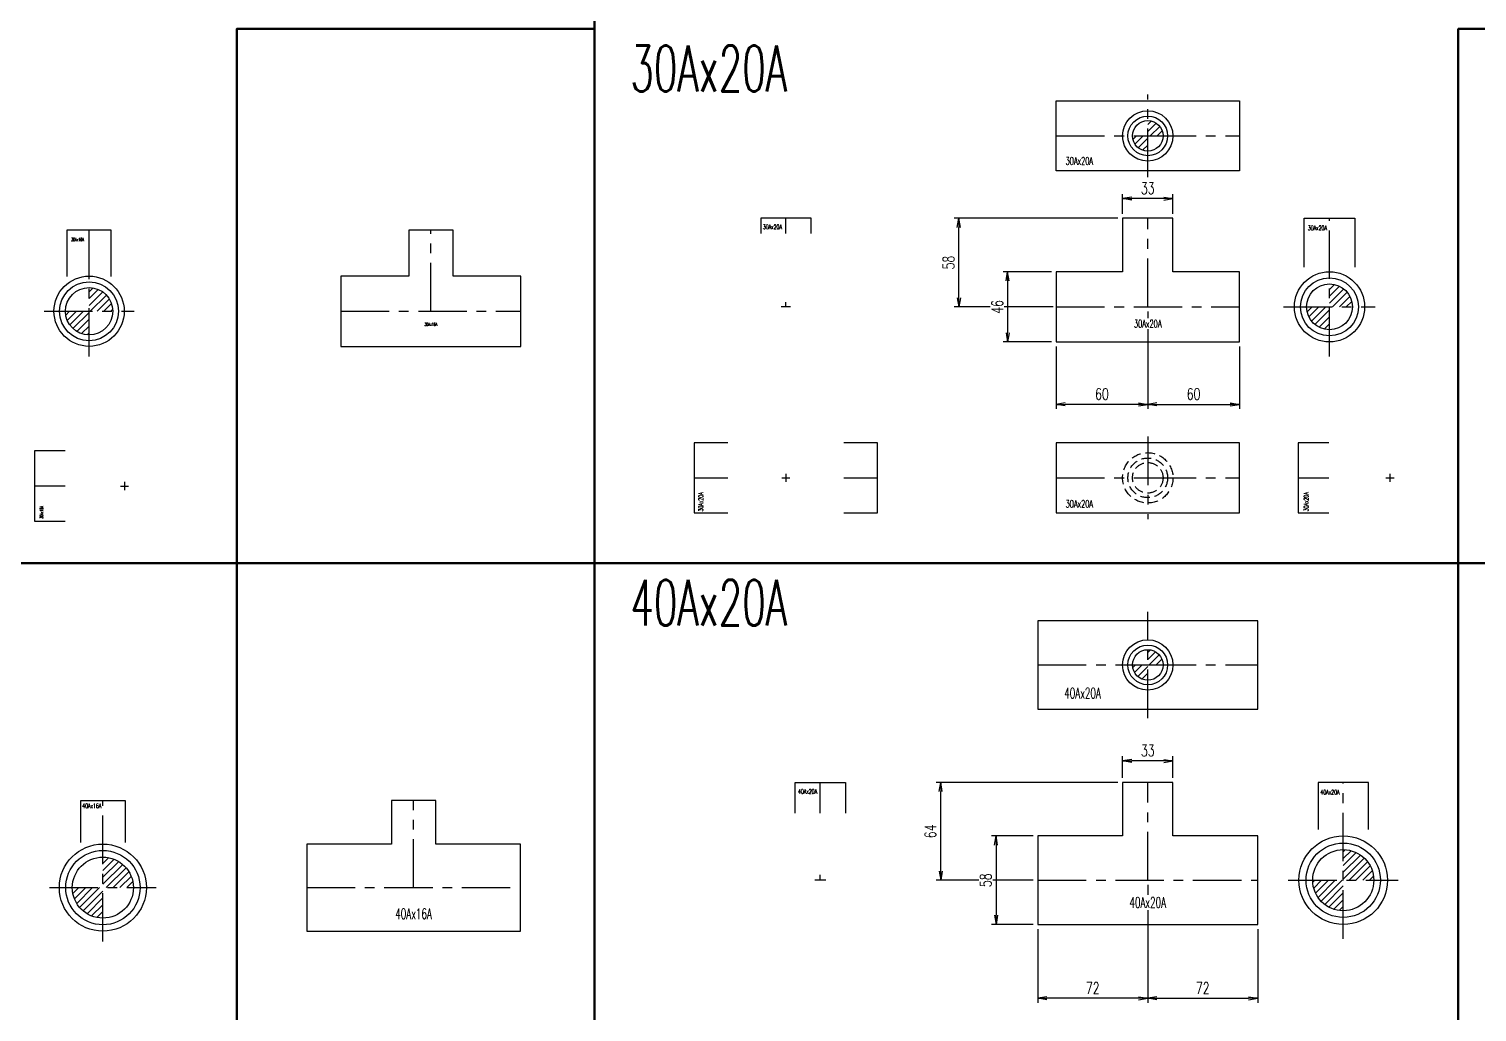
# Model space of a CAD drawing. Header units: millimetres. Extents: x 1711 to 90196, y -23291 to 8516.
# Drawn here: x 25519 to 26467, y -396 to 248 of the extents above; entities that cross this region are included whole.
import ezdxf

# ---------------------------------------------------------------- set-up
doc = ezdxf.new("R2010")
doc.units = ezdxf.units.MM
doc.header["$PDMODE"] = 35
doc.linetypes.add('CENTER', pattern=[50.8, 31.75, -6.35, 6.35, -6.35])
doc.linetypes.add('HIDDEN', pattern=[9.525, 6.35, -3.175])
doc.layers.add('line', color=153, linetype='Continuous', lineweight=50)
for name, color, linetype in [('寸法', 2, 'Continuous'), ('配管-CVP', 4, 'Continuous'), ('＃配管（PVC)', 21, 'Continuous')]:
    doc.layers.add(name, color=color, linetype=linetype)
doc.styles.add('kpk', font='romans.shx', dxfattribs={"width": 0.7, "bigfont": 'extfont2.shx'})
doc.styles.get("Standard").update_dxf_attribs({"font": 'romans.shx', "bigfont": 'extfont.shx'})
doc.dimstyles.new('KPK-3', dxfattribs={"dimscale": 3, "dimtxt": 2.5, "dimasz": 2, "dimexe": 1, "dimexo": 1, "dimgap": 1, "dimtad": 3, "dimdec": 1, "dimdsep": 46, "dimtxsty": 'kpk', "dimblk": 'OPEN', "dimcen": 2.5, "dimclrd": 2, "dimclre": 2, "dimclrt": 4, "dimadec": 1, "dimazin": 2, "dimtfac": 1, "dimtdec": 1, "dimtmove": 0, "dimatfit": 2, "dimldrblk": 'OPEN', "dimfxl": 0, "dimlwd": -1, "dimlwe": -1, "dimarcsym": 0})

# ---------------------------------------------------------------- blocks, each defined once
blk = doc.blocks.new('_Open')
at = {"color": 0, "linetype": 'ByBlock', "lineweight": -2}
for p, q in [((-1, 0.17), (0, 0)), ((-1, -0.17), (0, 0)), ((0, 0), (-1, 0))]:
    blk.add_line(p, q, dxfattribs=at)
blk = doc.blocks.new('*D2810')
at = {"layer": 'Defpoints', "color": 0, "transparency": 16777216}
for p in [(26251.32, 65.52), (26191.32, 42.52), (26191.32, 1.65)]:
    blk.add_point(p, dxfattribs=at)
at = {"layer": '寸法', "color": 2, "transparency": 16777216}
for p, q in [((26251.32, 62.52), (26251.32, -1.35)), ((26191.32, 39.52), (26191.32, -1.35)), ((26245.32, 1.65), (26197.32, 1.65))]:
    blk.add_line(p, q, dxfattribs=at)
at = {"layer": '寸法', "color": 2, "transparency": 16777216, "xscale": 6, "yscale": 6, "zscale": 6, "rotation": 180}
blk.add_blockref('_Open', (26191.32, 1.65), dxfattribs=at)
at = {"layer": '寸法', "color": 2, "transparency": 16777216, "xscale": 6, "yscale": 6, "zscale": 6}
blk.add_blockref('_Open', (26251.32, 1.65), dxfattribs=at)
at = {"layer": '寸法', "color": 4, "transparency": 16777216, "insert": (26221.32, 8.4), "char_height": 7.5, "attachment_point": 5, "style": 'kpk', "bg_fill": 3, "box_fill_scale": 1.1, "bg_fill_color": 256, "bg_fill_true_color": 13158600, "bg_fill_transparency": 0}
blk.add_mtext('60', dxfattribs=at)
blk = doc.blocks.new('*D2811')
at = {"layer": 'Defpoints', "color": 0, "transparency": 16777216}
for p in [(26251.32, 65.52), (26311.32, 42.52), (26311.32, 1.65)]:
    blk.add_point(p, dxfattribs=at)
at = {"layer": '寸法', "color": 2, "transparency": 16777216}
for p, q in [((26251.32, 62.52), (26251.32, -1.35)), ((26311.32, 39.52), (26311.32, -1.35)), ((26257.32, 1.65), (26305.32, 1.65))]:
    blk.add_line(p, q, dxfattribs=at)
at = {"layer": '寸法', "color": 2, "transparency": 16777216, "xscale": 6, "yscale": 6, "zscale": 6, "rotation": 180}
blk.add_blockref('_Open', (26251.32, 1.65), dxfattribs=at)
at = {"layer": '寸法', "color": 2, "transparency": 16777216, "xscale": 6, "yscale": 6, "zscale": 6}
blk.add_blockref('_Open', (26311.32, 1.65), dxfattribs=at)
at = {"layer": '寸法', "color": 4, "transparency": 16777216, "insert": (26281.32, 8.4), "char_height": 7.5, "attachment_point": 5, "style": 'kpk', "bg_fill": 3, "box_fill_scale": 1.1, "bg_fill_color": 256, "bg_fill_true_color": 13158600, "bg_fill_transparency": 0}
blk.add_mtext('60', dxfattribs=at)
blk = doc.blocks.new('*D2812')
at = {"layer": 'Defpoints', "color": 0, "transparency": 16777216}
for p in [(26127.63, 123.52), (26234.82, 123.52), (26192.32, 65.52)]:
    blk.add_point(p, dxfattribs=at)
at = {"layer": '寸法', "color": 2, "transparency": 16777216}
for p, q in [((26231.82, 123.52), (26124.63, 123.52)), ((26127.63, 71.52), (26127.63, 117.52)), ((26189.32, 65.52), (26124.63, 65.52))]:
    blk.add_line(p, q, dxfattribs=at)
at = {"layer": '寸法', "color": 2, "transparency": 16777216, "xscale": 6, "yscale": 6, "zscale": 6}
for p, rotation in [((26127.63, 123.52), 90), ((26127.63, 65.52), 270)]:
    blk.add_blockref('_Open', p, dxfattribs=dict(at, rotation=rotation))
at = {"layer": '寸法', "color": 4, "transparency": 16777216, "insert": (26120.88, 94.52), "char_height": 7.5, "attachment_point": 5, "rotation": 90, "style": 'kpk', "bg_fill": 3, "box_fill_scale": 1.1, "bg_fill_color": 256, "bg_fill_true_color": 13158600, "bg_fill_transparency": 0}
blk.add_mtext('58', dxfattribs=at)
blk = doc.blocks.new('*D2813')
at = {"layer": 'Defpoints', "color": 0, "transparency": 16777216}
for p in [(26251.32, -310.05), (26179.32, -339.05), (26179.32, -387.41)]:
    blk.add_point(p, dxfattribs=at)
at = {"layer": '寸法', "color": 2, "transparency": 16777216}
for p, q in [((26251.32, -313.05), (26251.32, -390.41)), ((26179.32, -342.05), (26179.32, -390.41)), ((26245.32, -387.41), (26185.32, -387.41))]:
    blk.add_line(p, q, dxfattribs=at)
at = {"layer": '寸法', "color": 2, "transparency": 16777216, "xscale": 6, "yscale": 6, "zscale": 6, "rotation": 180}
blk.add_blockref('_Open', (26179.32, -387.41), dxfattribs=at)
at = {"layer": '寸法', "color": 2, "transparency": 16777216, "xscale": 6, "yscale": 6, "zscale": 6}
blk.add_blockref('_Open', (26251.32, -387.41), dxfattribs=at)
at = {"layer": '寸法', "color": 4, "transparency": 16777216, "insert": (26215.32, -380.66), "char_height": 7.5, "attachment_point": 5, "style": 'kpk', "bg_fill": 3, "box_fill_scale": 1.1, "bg_fill_color": 256, "bg_fill_true_color": 13158600, "bg_fill_transparency": 0}
blk.add_mtext('72', dxfattribs=at)
blk = doc.blocks.new('*D2814')
at = {"layer": 'Defpoints', "color": 0, "transparency": 16777216}
for p in [(26251.32, -310.05), (26323.32, -339.05), (26323.32, -387.41)]:
    blk.add_point(p, dxfattribs=at)
at = {"layer": '寸法', "color": 2, "transparency": 16777216}
for p, q in [((26251.32, -313.05), (26251.32, -390.41)), ((26323.32, -342.05), (26323.32, -390.41)), ((26257.32, -387.41), (26317.32, -387.41))]:
    blk.add_line(p, q, dxfattribs=at)
at = {"layer": '寸法', "color": 2, "transparency": 16777216, "xscale": 6, "yscale": 6, "zscale": 6, "rotation": 180}
blk.add_blockref('_Open', (26251.32, -387.41), dxfattribs=at)
at = {"layer": '寸法', "color": 2, "transparency": 16777216, "xscale": 6, "yscale": 6, "zscale": 6}
blk.add_blockref('_Open', (26323.32, -387.41), dxfattribs=at)
at = {"layer": '寸法', "color": 4, "transparency": 16777216, "insert": (26287.32, -380.66), "char_height": 7.5, "attachment_point": 5, "style": 'kpk', "bg_fill": 3, "box_fill_scale": 1.1, "bg_fill_color": 256, "bg_fill_true_color": 13158600, "bg_fill_transparency": 0}
blk.add_mtext('72', dxfattribs=at)
blk = doc.blocks.new('*D2815')
at = {"layer": 'Defpoints', "color": 0, "transparency": 16777216}
for p in [(26115.76, -246.05), (26234.82, -246.05), (26179.32, -310.05)]:
    blk.add_point(p, dxfattribs=at)
at = {"layer": '寸法', "color": 2, "transparency": 16777216}
for p, q in [((26231.82, -246.05), (26112.76, -246.05)), ((26115.76, -304.05), (26115.76, -252.05)), ((26176.32, -310.05), (26112.76, -310.05))]:
    blk.add_line(p, q, dxfattribs=at)
at = {"layer": '寸法', "color": 2, "transparency": 16777216, "xscale": 6, "yscale": 6, "zscale": 6}
for p, rotation in [((26115.76, -246.05), 90), ((26115.76, -310.05), 270)]:
    blk.add_blockref('_Open', p, dxfattribs=dict(at, rotation=rotation))
at = {"layer": '寸法', "color": 4, "transparency": 16777216, "insert": (26109.01, -278.05), "char_height": 7.5, "attachment_point": 5, "rotation": 90, "style": 'kpk', "bg_fill": 3, "box_fill_scale": 1.1, "bg_fill_color": 256, "bg_fill_true_color": 13158600, "bg_fill_transparency": 0}
blk.add_mtext('64', dxfattribs=at)
blk = doc.blocks.new('30Ax20A-RT-上面')
at = {"layer": '＃配管（PVC)', "linetype": 'ByBlock'}
h = blk.add_hatch(dxfattribs=at)
h.set_pattern_fill('ANSI31', color=252, style=0)
h.set_pattern_definition([(45, (-25627.7957, -156.493), (-2.24506403, 2.24506403), [])])
h.paths.add_polyline_path([(10, 0, 0.414214), (0, 10), (0, 0)])
h.paths.add_polyline_path([(-10, 0, 0.414214), (0, -10), (0, 0)])
at = {"layer": '＃配管（PVC)', "color": 2, "linetype": 'CENTER'}
blk.add_line((0, -27), (0, 27), dxfattribs=at)
at = {"layer": '＃配管（PVC)', "color": 0, "linetype": 'ByBlock'}
blk.add_lwpolyline([(-60, -23), (-60, 23), (60, 23), (60, -23)], close=True, dxfattribs=at)
at = {"layer": '＃配管（PVC)', "color": 2, "linetype": 'CENTER'}
blk.add_lwpolyline([(-60, 0), (0, 0), (60, 0)], dxfattribs=at)
at = {"layer": '＃配管（PVC)', "color": 0, "linetype": 'ByBlock'}
for radius in [16.5, 13, 10]:
    blk.add_circle((0, 0), radius, dxfattribs=at)
at = {"layer": 'Defpoints', "color": 6, "linetype": 'ByBlock', "insert": (-44.82, -16.39), "char_height": 5, "attachment_point": 5, "style": 'kpk', "bg_fill": 3, "box_fill_scale": 1.2, "bg_fill_color": 256, "bg_fill_transparency": 0}
blk.add_mtext('{\\W0.6;30Ax20A}', dxfattribs=at)
blk = doc.blocks.new('30Ax20A-RT-側面')
at = {"layer": '＃配管（PVC)', "linetype": 'ByBlock'}
h = blk.add_hatch(dxfattribs=at)
h.set_pattern_fill('ANSI31', color=252, style=0)
h.set_pattern_definition([(45, (-25746.7957, -44.493), (-2.24506403, 2.24506403), [])])
h.paths.add_polyline_path([(0, 15), (0, 0), (15, 0, 0.414214)])
h.paths.add_polyline_path([(0, 0), (-15, 0, 0.414214), (0, -15)])
at = {"layer": '＃配管（PVC)', "color": 2, "linetype": 'CENTER'}
blk.add_line((-30, 0), (30, 0), dxfattribs=at)
at = {"layer": '＃配管（PVC)', "color": 0, "linetype": 'ByBlock'}
blk.add_lwpolyline([(-16.5, 26.02), (-16.5, 58), (16.5, 58), (16.5, 26.02)], dxfattribs=at)
for radius in [23, 19, 15]:
    blk.add_circle((0, 0), radius, dxfattribs=at)
at = {"layer": 'Defpoints', "color": 6, "linetype": 'ByBlock', "insert": (-7.89, 51.7), "char_height": 3, "attachment_point": 5, "style": 'kpk', "bg_fill": 3, "box_fill_scale": 1.2, "bg_fill_color": 256, "bg_fill_transparency": 0}
blk.add_mtext('{\\W0.6;30Ax20A}', dxfattribs=at)
at = {"layer": '＃配管（PVC)', "color": 2, "linetype": 'CENTER'}
blk.add_line((0, -32.46), (0, 58), dxfattribs=at)
blk = doc.blocks.new('*U1296')
at = {"layer": '＃配管（PVC)', "color": 2, "linetype": 'CENTER'}
for p, q in [((-2.7, 0), (2.7, 0)), ((0, 2.7), (0, -2.7))]:
    blk.add_line(p, q, dxfattribs=at)
at = {"layer": '＃配管（PVC)', "color": 0, "linetype": 'ByBlock'}
blk.add_lwpolyline([(-40, 23), (-60, 23), (-60, -23), (-40, -23)], dxfattribs=at)
at = {"layer": '＃配管（PVC)', "color": 2, "linetype": 'CENTER'}
blk.add_lwpolyline([(-60, 0), (-40, 0)], dxfattribs=at)
at = {"layer": 'Defpoints', "color": 6, "linetype": 'ByBlock', "insert": (-54.92, -15.67), "char_height": 3, "attachment_point": 5, "rotation": 90, "style": 'kpk', "bg_fill": 3, "box_fill_scale": 1.2, "bg_fill_color": 256, "bg_fill_transparency": 0}
blk.add_mtext('{\\W0.6;30Ax20A}', dxfattribs=at)
blk = doc.blocks.new('*U1293')
at = {"layer": '＃配管（PVC)', "color": 2, "linetype": 'CENTER'}
for p, q in [((-2.65, 0), (2.65, 0)), ((0, 2.65), (0, -2.65))]:
    blk.add_line(p, q, dxfattribs=at)
at = {"layer": '＃配管（PVC)', "color": 0, "linetype": 'ByBlock'}
blk.add_lwpolyline([(-39, 23), (-59, 23), (-59, -23), (-39, -23)], dxfattribs=at)
at = {"layer": '＃配管（PVC)', "color": 2, "linetype": 'CENTER'}
blk.add_lwpolyline([(-39, 0), (-59, 0)], dxfattribs=at)
at = {"layer": 'Defpoints', "color": 6, "linetype": 'ByBlock', "insert": (-54.38, -17.28), "char_height": 2, "attachment_point": 5, "rotation": 90, "style": 'kpk', "bg_fill": 3, "box_fill_scale": 1.2, "bg_fill_color": 256, "bg_fill_transparency": 0}
blk.add_mtext('{\\W0.6;30Ax16A}', dxfattribs=at)
blk = doc.blocks.new('30Ax16A-RT-側面')
at = {"layer": '＃配管（PVC)'}
h = blk.add_hatch(dxfattribs=at)
h.set_pattern_fill('ANSI31', color=252)
h.set_pattern_definition([(45, (-24934.4923, -51.3494), (-2.24506403, 2.24506403), [])])
h.paths.add_polyline_path([(15.5, 0, 0.414214), (0, 15.5), (0, 0)])
h.paths.add_polyline_path([(-15.5, 0, 0.414214), (0, -15.5), (0, 0)])
at = {"layer": '＃配管（PVC)', "color": 2, "linetype": 'CENTER'}
blk.add_line((-29.5, 0), (29.5, 0), dxfattribs=at)
at = {"layer": '＃配管（PVC)', "color": 0, "linetype": 'ByBlock'}
blk.add_lwpolyline([(14.5, 22.85), (14.5, 53), (-14.5, 53), (-14.5, 22.85)], dxfattribs=at)
for radius in [23, 19.3, 15.5]:
    blk.add_circle((0, 0), radius, dxfattribs=at)
at = {"layer": 'Defpoints', "color": 6, "linetype": 'ByBlock', "insert": (-7.58, 46.98), "char_height": 2, "attachment_point": 5, "style": 'kpk', "bg_fill": 3, "box_fill_scale": 1.2, "bg_fill_color": 256, "bg_fill_transparency": 0}
blk.add_mtext('{\\W0.6;30Ax16A}', dxfattribs=at)
at = {"layer": '＃配管（PVC)', "color": 2, "linetype": 'CENTER'}
blk.add_line((0, -29.72), (0, 53), dxfattribs=at)
blk = doc.blocks.new('30Ax16A-RT-正面')
at = {"layer": '＃配管（PVC)', "color": 2, "linetype": 'CENTER'}
for p, q in [((0, 0), (0, 53)), ((-59, 0), (59, 0))]:
    blk.add_line(p, q, dxfattribs=at)
at = {"layer": '＃配管（PVC)', "color": 0, "linetype": 'ByBlock'}
blk.add_lwpolyline([(59, -23), (59, 23), (14.5, 23), (14.5, 53), (-14.5, 53), (-14.5, 23), (-59, 23), (-59, -23)], close=True, dxfattribs=at)
at = {"layer": 'Defpoints', "color": 6, "linetype": 'ByBlock', "insert": (0, -8.55), "char_height": 2, "attachment_point": 5, "style": 'kpk', "bg_fill": 3, "box_fill_scale": 1.2, "bg_fill_color": 256, "bg_fill_transparency": 0}
blk.add_mtext('{\\W0.6;30Ax16A}', dxfattribs=at)
blk = doc.blocks.new('30Ax16A-RT')
at = {"color": 0}
blk.add_blockref('30Ax16A-RT-正面', (0, 0), dxfattribs=at)
blk = doc.blocks.new('40Ax16A-RT-正面')
at = {"layer": '＃配管（PVC)', "color": 2, "linetype": 'CENTER'}
for p, q in [((0, 0), (0, 57)), ((-70, 0), (70, 0))]:
    blk.add_line(p, q, dxfattribs=at)
at = {"layer": '＃配管（PVC)', "color": 0, "linetype": 'ByBlock'}
blk.add_lwpolyline([(70, -28.5), (70, 28.5), (14.5, 28.5), (14.5, 57), (-14.5, 57), (-14.5, 28.5), (-70, 28.5), (-70, -28.5)], close=True, dxfattribs=at)
at = {"layer": 'Defpoints', "color": 6, "linetype": 'ByBlock', "insert": (0, -17.09), "char_height": 7, "attachment_point": 5, "style": 'kpk', "bg_fill": 3, "box_fill_scale": 1.2, "bg_fill_color": 256, "bg_fill_transparency": 0}
blk.add_mtext('{\\W0.6;40Ax16A}', dxfattribs=at)
blk = doc.blocks.new('40Ax16A-RT')
at = {"color": 0}
blk.add_blockref('40Ax16A-RT-正面', (0, 0), dxfattribs=at)
blk = doc.blocks.new('40Ax16A-RT-側面')
at = {"layer": '＃配管（PVC)'}
h = blk.add_hatch(dxfattribs=at)
h.set_pattern_fill('ANSI31', color=252)
h.set_pattern_definition([(45, (-24943.4923, 314.9026), (-2.24506403, 2.24506403), [])])
h.paths.add_polyline_path([(0, 0), (20, 0, 0.414214), (0, 20)])
h.paths.add_polyline_path([(-20, 0, 0.414214), (0, -20), (0, 0)])
at = {"layer": '＃配管（PVC)', "color": 2, "linetype": 'CENTER'}
blk.add_line((-35, 0), (35, 0), dxfattribs=at)
at = {"layer": '＃配管（PVC)', "color": 0, "linetype": 'ByBlock'}
blk.add_lwpolyline([(-14.5, 29.54), (-14.5, 57), (14.5, 57), (14.5, 29.54)], dxfattribs=at)
for radius in [28.5, 24.35, 20]:
    blk.add_circle((0, 0), radius, dxfattribs=at)
at = {"layer": 'Defpoints', "color": 6, "linetype": 'ByBlock', "insert": (-7.24, 53.53), "char_height": 3, "attachment_point": 5, "style": 'kpk', "bg_fill": 3, "box_fill_scale": 1.2, "bg_fill_color": 256, "bg_fill_transparency": 0}
blk.add_mtext('{\\W0.6;40Ax16A}', dxfattribs=at)
at = {"layer": '＃配管（PVC)', "color": 2, "linetype": 'CENTER'}
blk.add_line((0, -35.39), (0, 57), dxfattribs=at)
blk = doc.blocks.new('30Ax20A-RT-下面')
at = {"layer": '＃配管（PVC)', "color": 2, "linetype": 'CENTER'}
blk.add_line((0, 27), (0, -27), dxfattribs=at)
at = {"layer": '＃配管（PVC)', "color": 0, "linetype": 'ByBlock'}
blk.add_lwpolyline([(-60, 23), (-60, -23), (60, -23), (60, 23)], close=True, dxfattribs=at)
at = {"layer": '＃配管（PVC)', "color": 2, "linetype": 'CENTER'}
blk.add_lwpolyline([(-60, 0), (0, 0), (60, 0)], dxfattribs=at)
at = {"layer": '＃配管（PVC)', "color": 252, "linetype": 'HIDDEN'}
for radius in [16.5, 13, 10]:
    blk.add_circle((0, 0), radius, dxfattribs=at)
at = {"layer": 'Defpoints', "color": 6, "linetype": 'ByBlock', "insert": (-44.82, -17.03), "char_height": 5, "attachment_point": 5, "style": 'kpk', "bg_fill": 3, "box_fill_scale": 1.2, "bg_fill_color": 256, "bg_fill_transparency": 0}
blk.add_mtext('{\\W0.6;30Ax20A}', dxfattribs=at)
blk = doc.blocks.new('*U1297')
at = {"layer": '＃配管（PVC)', "color": 2, "linetype": 'CENTER'}
for p, q in [((3, 0), (-3, 0)), ((0, 0), (0, 3))]:
    blk.add_line(p, q, dxfattribs=at)
at = {"layer": '＃配管（PVC)', "color": 0, "linetype": 'ByBlock'}
blk.add_lwpolyline([(16.5, 48), (16.5, 58), (-16.5, 58), (-16.5, 48)], dxfattribs=at)
at = {"layer": 'Defpoints', "color": 6, "linetype": 'ByBlock', "insert": (-8.81, 52.37), "char_height": 3, "attachment_point": 5, "style": 'kpk', "bg_fill": 3, "box_fill_scale": 1.2, "bg_fill_color": 256, "bg_fill_transparency": 0}
blk.add_mtext('{\\W0.6;30Ax20A}', dxfattribs=at)
at = {"layer": '＃配管（PVC)', "color": 2, "linetype": 'CENTER'}
blk.add_line((0, 48), (0, 58), dxfattribs=at)
blk = doc.blocks.new('40Ax20A-RT-上面')
at = {"layer": '＃配管（PVC)', "linetype": 'ByBlock'}
h = blk.add_hatch(dxfattribs=at)
h.set_pattern_fill('ANSI31', color=252, style=0)
h.set_pattern_definition([(45, (-25627.7957, 198.0487), (-2.24506403, 2.24506403), [])])
h.paths.add_polyline_path([(10, 0, 0.414214), (0, 10), (0, 0)])
h.paths.add_polyline_path([(-10, 0, 0.414214), (0, -10), (0, 0)])
at = {"layer": '＃配管（PVC)', "color": 2, "linetype": 'CENTER'}
blk.add_line((0, -34.8), (0, 34.8), dxfattribs=at)
blk.add_lwpolyline([(-72, 0), (0, 0), (72, 0)], dxfattribs=at)
at = {"layer": '＃配管（PVC)', "color": 0, "linetype": 'ByBlock'}
for radius in [16.5, 13, 10]:
    blk.add_circle((0, 0), radius, dxfattribs=at)
at = {"layer": 'Defpoints', "color": 6, "linetype": 'ByBlock', "insert": (-42.71, -18.46), "char_height": 7, "attachment_point": 5, "style": 'kpk', "bg_fill": 3, "box_fill_scale": 1.2, "bg_fill_color": 256, "bg_fill_transparency": 0}
blk.add_mtext('{\\W0.6;40Ax20A}', dxfattribs=at)
at = {"layer": '＃配管（PVC)', "color": 0, "linetype": 'ByBlock'}
blk.add_lwpolyline([(-72, -29), (72, -29), (72, 29), (-72, 29)], close=True, dxfattribs=at)
blk = doc.blocks.new('30Ax20A-RT-正面')
at = {"layer": '＃配管（PVC)', "color": 2, "linetype": 'CENTER'}
for p, q in [((0, 0), (0, 58)), ((-60, 0), (60, 0))]:
    blk.add_line(p, q, dxfattribs=at)
at = {"layer": '＃配管（PVC)', "color": 0, "linetype": 'ByBlock'}
blk.add_lwpolyline([(60, -23), (60, 23), (16.5, 23), (16.5, 58), (-16.5, 58), (-16.5, 23), (-60, 23), (-60, -23)], close=True, dxfattribs=at)
at = {"layer": 'Defpoints', "color": 6, "linetype": 'ByBlock', "insert": (0, -11.05), "char_height": 5, "attachment_point": 5, "style": 'kpk', "bg_fill": 3, "box_fill_scale": 1.2, "bg_fill_color": 256, "bg_fill_transparency": 0}
blk.add_mtext('{\\W0.6;30Ax20A}', dxfattribs=at)
blk = doc.blocks.new('*U1298')
at = {"layer": '＃配管（PVC)', "color": 2, "linetype": 'CENTER'}
for p, q in [((-2.7, 0), (2.7, 0)), ((0, 2.7), (0, -2.7))]:
    blk.add_line(p, q, dxfattribs=at)
at = {"layer": '＃配管（PVC)', "color": 0, "linetype": 'ByBlock'}
for points in [[(-38, 23), (-60, 23), (-60, -23), (-38, -23)], [(38, -23), (60, -23), (60, 23), (38, 23)]]:
    blk.add_lwpolyline(points, dxfattribs=at)
at = {"layer": '＃配管（PVC)', "color": 2, "linetype": 'CENTER'}
for points in [[(-60, 0), (-38, 0)], [(38, 0), (60, 0)]]:
    blk.add_lwpolyline(points, dxfattribs=at)
at = {"layer": 'Defpoints', "color": 6, "linetype": 'ByBlock', "insert": (-55.75, -15.75), "char_height": 3, "attachment_point": 5, "rotation": 90, "style": 'kpk', "bg_fill": 3, "box_fill_scale": 1.2, "bg_fill_color": 256, "bg_fill_transparency": 0}
blk.add_mtext('{\\W0.6;30Ax20A}', dxfattribs=at)
blk = doc.blocks.new('40Ax20A-RT-正面')
at = {"layer": '＃配管（PVC)', "color": 2, "linetype": 'CENTER'}
for p, q in [((0, 0), (0, 64)), ((-72, 0), (72, 0))]:
    blk.add_line(p, q, dxfattribs=at)
at = {"layer": '＃配管（PVC)', "color": 0, "linetype": 'ByBlock'}
blk.add_lwpolyline([(72, -29), (72, 29), (16.5, 29), (16.5, 64), (-16.5, 64), (-16.5, 29), (-72, 29), (-72, -29)], close=True, dxfattribs=at)
at = {"layer": 'Defpoints', "color": 6, "linetype": 'ByBlock', "insert": (0, -14.55), "char_height": 7, "attachment_point": 5, "style": 'kpk', "bg_fill": 3, "box_fill_scale": 1.2, "bg_fill_color": 256, "bg_fill_transparency": 0}
blk.add_mtext('{\\W0.6;40Ax20A}', dxfattribs=at)
blk = doc.blocks.new('40Ax20A-RT-側面')
at = {"layer": '＃配管（PVC)'}
h = blk.add_hatch(dxfattribs=at)
h.set_pattern_fill('ANSI31', color=252)
h.set_pattern_definition([(45, (-25755.7957, 310.0487), (-2.24506403, 2.24506403), [])])
h.paths.add_polyline_path([(20, 0, 0.414214), (0, 20), (0, 0)])
h.paths.add_polyline_path([(0, 0), (-20, 0, 0.414214), (0, -20)])
at = {"layer": '＃配管（PVC)', "color": 2, "linetype": 'CENTER'}
blk.add_line((-36, 0), (36, 0), dxfattribs=at)
at = {"layer": '＃配管（PVC)', "color": 0, "linetype": 'ByBlock'}
blk.add_lwpolyline([(16.5, 33.24), (16.5, 64), (-16.5, 64), (-16.5, 33.24)], dxfattribs=at)
for radius in [29, 24.35, 20]:
    blk.add_circle((0, 0), radius, dxfattribs=at)
at = {"layer": 'Defpoints', "color": 6, "linetype": 'ByBlock', "insert": (-8.66, 57.64), "char_height": 3, "attachment_point": 5, "style": 'kpk', "bg_fill": 3, "box_fill_scale": 1.2, "bg_fill_color": 256, "bg_fill_transparency": 0}
blk.add_mtext('{\\W0.6;40Ax20A}', dxfattribs=at)
at = {"layer": '＃配管（PVC)', "color": 2, "linetype": 'CENTER'}
blk.add_line((0, -38.34), (0, 64), dxfattribs=at)
blk = doc.blocks.new('*U1306')
at = {"layer": '＃配管（PVC)', "color": 2, "linetype": 'CENTER'}
for p, q in [((3.6, 0), (-3.6, 0)), ((0, 0), (0, 3.6))]:
    blk.add_line(p, q, dxfattribs=at)
at = {"layer": '＃配管（PVC)', "color": 0, "linetype": 'ByBlock'}
blk.add_lwpolyline([(-16.5, 44), (-16.5, 64), (16.5, 64), (16.5, 44)], dxfattribs=at)
at = {"layer": 'Defpoints', "color": 6, "linetype": 'ByBlock', "insert": (-8.28, 58.17), "char_height": 3, "attachment_point": 5, "style": 'kpk', "bg_fill": 3, "box_fill_scale": 1.2, "bg_fill_color": 256, "bg_fill_transparency": 0}
blk.add_mtext('{\\W0.6;40Ax20A}', dxfattribs=at)
at = {"layer": '＃配管（PVC)', "color": 2, "linetype": 'CENTER'}
blk.add_line((0, 44), (0, 64), dxfattribs=at)
blk = doc.blocks.new('A$C6aa1e4fd')
at = {"layer": 'line'}
for p, q in [((4271.72, -100), (4271.72, -8135.92)), ((60, -1710), (17081.22, -1710))]:
    blk.add_line(p, q, dxfattribs=at)
for points in [[(4271.72, -1360), (4037.52, -1360), (4037.52, -1710), (4271.72, -1710)], [(5071.72, -1360), (4837.52, -1360), (4837.52, -1710), (5071.72, -1710)], [(4271.72, -1710), (4037.52, -1710), (4037.52, -2110), (4271.72, -2110)], [(5071.72, -1710), (4837.52, -1710), (4837.52, -2110), (5071.72, -2110)]]:
    blk.add_lwpolyline(points, close=True, dxfattribs=at)
at = {"layer": 'line', "char_height": 30, "attachment_point": 4}
for s, insert in [('{\\W0.6;30Ax20A}', (4295.27, -1385.88)), ('{\\W0.6;40Ax20A}', (4295.27, -1735.88))]:
    blk.add_mtext(s, dxfattribs=dict(at, insert=insert))
blk = doc.blocks.new('*D3227')
at = {"layer": 'Defpoints', "color": 0, "linetype": 'ByBlock', "transparency": 16777216}
for p in [(26191.32, 88.52), (26159.53, 42.52), (26191.32, 42.52)]:
    blk.add_point(p, dxfattribs=at)
at = {"layer": '寸法', "color": 2, "transparency": 16777216}
for p, q in [((26188.32, 88.52), (26156.53, 88.52)), ((26159.53, 82.52), (26159.53, 48.52)), ((26188.32, 42.52), (26156.53, 42.52))]:
    blk.add_line(p, q, dxfattribs=at)
at = {"layer": '寸法', "color": 2, "linetype": 'ByBlock', "transparency": 16777216, "xscale": 6, "yscale": 6, "zscale": 6}
for p, rotation in [((26159.53, 88.52), 90), ((26159.53, 42.52), 270)]:
    blk.add_blockref('_Open', p, dxfattribs=dict(at, rotation=rotation))
at = {"layer": '寸法', "color": 4, "linetype": 'ByBlock', "transparency": 16777216, "insert": (26152.78, 65.52), "char_height": 7.5, "attachment_point": 5, "rotation": 90, "style": 'kpk', "bg_fill": 3, "box_fill_scale": 1.1, "bg_fill_color": 256, "bg_fill_true_color": 13158600, "bg_fill_transparency": 0}
blk.add_mtext('46', dxfattribs=at)
blk = doc.blocks.new('*D3228')
at = {"layer": 'Defpoints', "color": 0, "linetype": 'ByBlock', "transparency": 16777216}
for p in [(26234.82, 136.42), (26234.82, 123.52), (26267.82, 123.52)]:
    blk.add_point(p, dxfattribs=at)
at = {"layer": '寸法', "color": 2, "transparency": 16777216}
for p, q in [((26234.82, 126.52), (26234.82, 139.42)), ((26261.82, 136.42), (26240.82, 136.42)), ((26267.82, 126.52), (26267.82, 139.42))]:
    blk.add_line(p, q, dxfattribs=at)
at = {"layer": '寸法', "color": 2, "linetype": 'ByBlock', "transparency": 16777216, "xscale": 6, "yscale": 6, "zscale": 6, "rotation": 180}
blk.add_blockref('_Open', (26234.82, 136.42), dxfattribs=at)
at = {"layer": '寸法', "color": 2, "linetype": 'ByBlock', "transparency": 16777216, "xscale": 6, "yscale": 6, "zscale": 6}
blk.add_blockref('_Open', (26267.82, 136.42), dxfattribs=at)
at = {"layer": '寸法', "color": 4, "linetype": 'ByBlock', "transparency": 16777216, "insert": (26251.32, 143.17), "char_height": 7.5, "attachment_point": 5, "style": 'kpk', "bg_fill": 3, "box_fill_scale": 1.1, "bg_fill_color": 256, "bg_fill_true_color": 13158600, "bg_fill_transparency": 0}
blk.add_mtext('33', dxfattribs=at)
blk = doc.blocks.new('*D3235')
at = {"layer": 'Defpoints', "color": 0, "linetype": 'ByBlock', "transparency": 16777216}
for p in [(26179.32, -281.05), (26151.96, -339.05), (26179.32, -339.05)]:
    blk.add_point(p, dxfattribs=at)
at = {"layer": '寸法', "color": 2, "transparency": 16777216}
for p, q in [((26176.32, -281.05), (26148.96, -281.05)), ((26151.96, -287.05), (26151.96, -333.05)), ((26176.32, -339.05), (26148.96, -339.05))]:
    blk.add_line(p, q, dxfattribs=at)
at = {"layer": '寸法', "color": 2, "linetype": 'ByBlock', "transparency": 16777216, "xscale": 6, "yscale": 6, "zscale": 6}
for p, rotation in [((26151.96, -281.05), 90), ((26151.96, -339.05), 270)]:
    blk.add_blockref('_Open', p, dxfattribs=dict(at, rotation=rotation))
at = {"layer": '寸法', "color": 4, "linetype": 'ByBlock', "transparency": 16777216, "insert": (26145.21, -310.05), "char_height": 7.5, "attachment_point": 5, "rotation": 90, "style": 'kpk', "bg_fill": 3, "box_fill_scale": 1.1, "bg_fill_color": 256, "bg_fill_true_color": 13158600, "bg_fill_transparency": 0}
blk.add_mtext('58', dxfattribs=at)
blk = doc.blocks.new('*D3236')
at = {"layer": 'Defpoints', "color": 0, "linetype": 'ByBlock', "transparency": 16777216}
for p in [(26234.82, -231.9), (26234.82, -246.05), (26267.82, -246.05)]:
    blk.add_point(p, dxfattribs=at)
at = {"layer": '寸法', "color": 2, "transparency": 16777216}
for p, q in [((26234.82, -243.05), (26234.82, -228.9)), ((26261.82, -231.9), (26240.82, -231.9)), ((26267.82, -243.05), (26267.82, -228.9))]:
    blk.add_line(p, q, dxfattribs=at)
at = {"layer": '寸法', "color": 2, "linetype": 'ByBlock', "transparency": 16777216, "xscale": 6, "yscale": 6, "zscale": 6, "rotation": 180}
blk.add_blockref('_Open', (26234.82, -231.9), dxfattribs=at)
at = {"layer": '寸法', "color": 2, "linetype": 'ByBlock', "transparency": 16777216, "xscale": 6, "yscale": 6, "zscale": 6}
blk.add_blockref('_Open', (26267.82, -231.9), dxfattribs=at)
at = {"layer": '寸法', "color": 4, "linetype": 'ByBlock', "transparency": 16777216, "insert": (26251.32, -225.15), "char_height": 7.5, "attachment_point": 5, "style": 'kpk', "bg_fill": 3, "box_fill_scale": 1.1, "bg_fill_color": 256, "bg_fill_true_color": 13158600, "bg_fill_transparency": 0}
blk.add_mtext('33', dxfattribs=at)

msp = doc.modelspace()

# ---------------------------------------------------------------- block references
at = {"layer": '配管-CVP'}
for name, p in [('30Ax20A-RT-上面', (26251.3248, 177.5242)), ('*U1297', (26014.3248, 65.5242)), ('30Ax20A-RT-側面', (26370.3248, 65.5242)), ('30Ax16A-RT-側面', (25558.0213, 62.6548)), ('30Ax16A-RT', (25781.8405, 62.6548)), ('*U1298', (26014.3248, -46.4758)), ('30Ax20A-RT-下面', (26251.3248, -46.4758)), ('*U1296', (26409.9221, -46.4758)), ('*U1293', (25581.2292, -51.8471)), ('40Ax20A-RT-上面', (26251.3248, -169.0487)), ('*U1306', (26036.8248, -310.0487)), ('40Ax20A-RT-側面', (26379.3248, -310.0487)), ('40Ax16A-RT-側面', (25567.0213, -314.9026)), ('40Ax16A-RT', (25770.5112, -314.9026))]:
    msp.add_blockref(name, p, dxfattribs=at)

# ---------------------------------------------------------------- dimensions: what is measured, and where the dimension line sits
at = {"layer": '寸法'}
for base, p1, p2, picture, middle in [((26191.3248, 1.6516), (26251.3248, 65.5242), (26191.3248, 42.5242), '*D2810', (26221.3248, 8.4016)), ((26179.3248, -387.4068), (26251.3248, -310.0487), (26179.3248, -339.0487), '*D2813', (26215.3248, -380.6568))]:
    dim = msp.add_linear_dim(base=base, p1=p1, p2=p2, dimstyle='KPK-3', dxfattribs=at)
    dim.commit()
    dim.dimension.update_dxf_attribs({"geometry": picture, "text_midpoint": middle})

# ---------------------------------------------------------------- next in the draw order: dimensions: what is measured, and where the dimension line sits
for base, p1, p2, picture, middle in [((26127.6348, 123.5242), (26192.3248, 65.5242), (26234.8248, 123.5242), '*D2812', (26120.8848, 94.5242)), ((26115.7638, -246.0487), (26179.3248, -310.0487), (26234.8248, -246.0487), '*D2815', (26109.0138, -278.0487))]:
    dim = msp.add_linear_dim(base=base, p1=p1, p2=p2, angle=90, dimstyle='KPK-3', dxfattribs=at)
    dim.commit()
    dim.dimension.update_dxf_attribs({"geometry": picture, "text_midpoint": middle})
for base, p1, p2, picture, middle in [((26311.3248, 1.6516), (26251.3248, 65.5242), (26311.3248, 42.5242), '*D2811', (26281.3248, 8.4016)), ((26323.3248, -387.4068), (26251.3248, -310.0487), (26323.3248, -339.0487), '*D2814', (26287.3248, -380.6568))]:
    dim = msp.add_linear_dim(base=base, p1=p1, p2=p2, dimstyle='KPK-3', dxfattribs=at)
    dim.commit()
    dim.dimension.update_dxf_attribs({"geometry": picture, "text_midpoint": middle})

# ---------------------------------------------------------------- next in the draw order: block references
at = {"layer": '配管-CVP'}
for name, p in [('30Ax20A-RT-正面', (26251.3248, 65.5242)), ('40Ax20A-RT-正面', (26251.3248, -310.0487))]:
    msp.add_blockref(name, p, dxfattribs=at)

# ---------------------------------------------------------------- next in the draw order: block references
at = {"layer": 'line', "linetype": 'ByBlock'}
msp.add_blockref('A$C6aa1e4fd', (21617.1739, 1607.5677), dxfattribs=at)

# ---------------------------------------------------------------- next in the draw order: dimensions: what is measured, and where the dimension line sits
at = {"layer": '寸法', "linetype": 'ByBlock'}
for base, p1, p2, picture, middle in [((26234.8248, 136.4186), (26267.8248, 123.5242), (26234.8248, 123.5242), '*D3228', (26251.3248, 143.1686)), ((26234.8248, -231.9017), (26267.8248, -246.0487), (26234.8248, -246.0487), '*D3236', (26251.3248, -225.1517))]:
    dim = msp.add_linear_dim(base=base, p1=p1, p2=p2, dimstyle='KPK-3', dxfattribs=at)
    dim.commit()
    dim.dimension.update_dxf_attribs({"geometry": picture, "text_midpoint": middle})
for base, p1, p2, picture, middle in [((26159.5333, 42.5242), (26191.3248, 88.5242), (26191.3248, 42.5242), '*D3227', (26152.7833, 65.5242)), ((26151.9648, -339.0487), (26179.3248, -281.0487), (26179.3248, -339.0487), '*D3235', (26145.2148, -310.0487))]:
    dim = msp.add_linear_dim(base=base, p1=p1, p2=p2, angle=90, dimstyle='KPK-3', dxfattribs=at)
    dim.commit()
    dim.dimension.update_dxf_attribs({"geometry": picture, "text_midpoint": middle})

doc.saveas('drawing.dxf')
